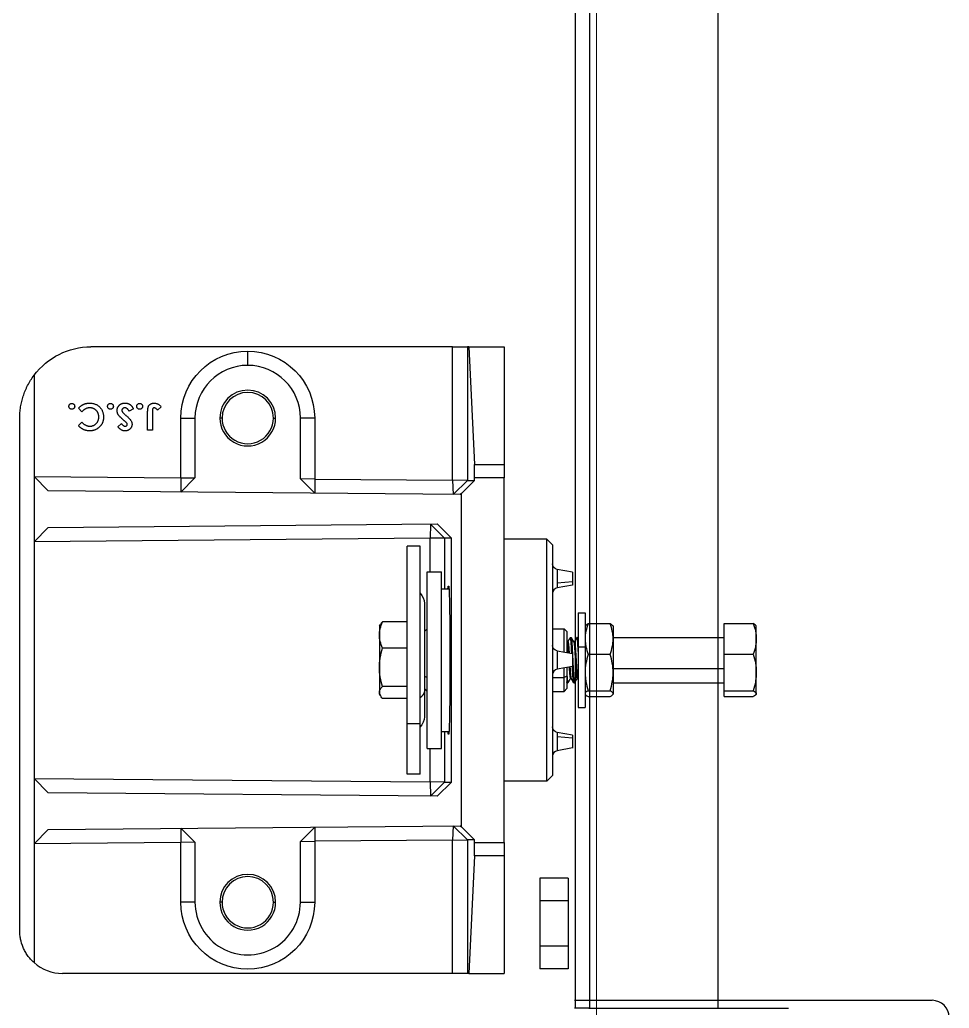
# Model space of a CAD drawing. Extents: x -32000 to 416743, y -254124 to 144214.
# Drawn here: x 255297.6 to 255623.8, y 84388 to 84735 of the extents above; entities that cross this region are included whole.
import ezdxf

# ---------------------------------------------------------------- set-up
doc = ezdxf.new("R2010")
doc.units = 0
doc.header["$LTSCALE"] = 10
for name, color, linetype in [('XFM1Q40$0$COL', 1, 'Continuous'), ('XFM1Q40$0$M-EQPM-MAU', 22, 'Continuous'), ('XFM7P40ICA$0$H12PL4$0$L40_19_MEJI', 252, 'Continuous')]:
    doc.layers.add(name, color=color, linetype=linetype)

# ---------------------------------------------------------------- blocks, each defined once
blk = doc.blocks.new('XFM1Q40$0$JCZ-500鑄')
for p, q in [((-17.81, 247.2, 97.01), (-17.81, 257.41, 97.01)), ((-16.91, 258.48, 92), (-17.05, 258.4, 92)), ((-7.06, 247.2, 105.6), (-7.06, 257.41, 105.6)), ((5.75, 247.2, 100.59), (5.75, 257.41, 100.59)), ((6.91, 258.48, 92), (7.05, 258.4, 92)), ((7.81, 247.2, 86.99), (7.81, 257.41, 86.99)), ((-7.06, 247.2, 105.6), (-17.81, 247.2, 97.01)), ((-12.94, 208.24, 92), (-12.94, 247.2, 92)), ((5.75, 247.2, 100.59), (-7.06, 247.2, 105.6)), ((-2.11, 208.24, 99.39), (-2.11, 247.2, 99.39)), ((2.94, 208.27, 92), (2.94, 247.2, 92)), ((7.81, 247.2, 86.99), (5.75, 247.2, 100.59)), ((-16.91, 208.24, 92), (-17.05, 208.16, 92)), ((-12.94, 208.23, 92), (-12.94, 208.23, 92)), ((6.91, 208.24, 92), (7.05, 208.16, 92)), ((-17.81, 199.48, 97.01), (-17.81, 207.18, 97.01)), ((-7.06, 199.48, 105.6), (-7.06, 207.18, 105.6)), ((5.75, 199.48, 100.59), (5.75, 207.18, 100.59)), ((7.81, 199.48, 86.99), (7.81, 207.18, 86.99)), ((-21.66, 196, 92), (-21.66, 198.41, 92)), ((-16.91, 198.41, 92), (-17.05, 198.49, 92)), ((-9.69, 196, 107.99), (-9.69, 198.41, 107.99)), ((6.91, 198.41, 92), (7.05, 198.49, 92)), ((11.66, 196, 92), (11.66, 198.41, 92)), ((-12.94, 195.57, 92), (-12.94, 195.8, 92)), ((-11.44, 194.4, 92), (-11.44, 194.67, 92)), ((-2.65, 195.1, 98), (-2.65, 195.39, 98)), ((1.44, 195.54, 92), (1.44, 195.81, 92)), ((2.94, 194.41, 92), (2.94, 194.65, 92)), ((-35.84, 194, 106.5), (-36.79, 188.65, 106.5)), ((-32.45, 194, 108.46), (-31.97, 188.65, 109.28)), ((-31.31, 194, 106.5), (-30.37, 188.65, 106.5)), ((-15, 192, 92), (-16, 191, 92)), ((-16, 187, 92), (-16, 191, 92)), ((-12.94, 193.26, 92), (-12.94, 193.49, 92)), ((-11.44, 192.09, 92), (-11.44, 192.36, 92)), ((-7.27, 194, 123), (-8.21, 188.65, 123)), ((-2.73, 194, 123), (-1.79, 188.65, 123)), ((-2.11, 193.97, 99.39), (-2.11, 194.21, 99.39)), ((0.58, 192, 100.3), (1.14, 191, 101.13)), ((1.14, 187, 101.13), (1.14, 191, 101.13)), ((1.44, 193.23, 92), (1.44, 193.5, 92)), ((2.94, 192.1, 92), (2.94, 192.34, 92)), ((5, 192, 92), (6, 191, 92)), ((6, 187, 92), (6, 191, 92)), ((21.31, 194, 106.5), (20.37, 188.65, 106.5)), ((22.45, 194, 108.46), (21.97, 188.65, 109.28)), ((25.84, 194, 106.5), (26.79, 188.65, 106.5)), ((-45.5, 187, 90), (-47.5, 185, 90)), ((-47.5, 185, 90), (-47.5, 170, 90)), ((35.5, 187, 90), (37.5, 185, 90)), ((37.5, 185, 90), (37.5, 170, 90)), ((-115, 157.61, 40), (-115, 170, 40)), ((-115, 170, 40), (-73.71, 170, 151.73)), ((-73.71, 159.56, 151.73), (-73.71, 170, 151.73)), ((59.02, 170, 155), (-69.02, 170, 155)), ((-69.02, 170, 155), (-69.02, 159.62, 155)), ((59.02, 159.62, 155), (59.02, 170, 155)), ((63.71, 170, 151.73), (105, 170, 40)), ((63.71, 170, 151.73), (63.71, 159.56, 151.73)), ((105, 157.61, 40), (105, 170, 40)), ((-115, 157.61, 40), (-73.71, 159.56, 151.73)), ((-115, 157.61, 40), (-115, 157.09, 10)), ((-115, 151.91, 5), (-115, 157.09, 10)), ((-115, 157.09, 10), (-68.07, 157.09, 10)), ((-68.05, 159.62, 155), (-69.02, 159.62, 155)), ((-68.07, 157.09, 10), (-68.16, 151.91, 5)), ((-68.07, 157.09, 10), (-68.05, 159.62, 155)), ((-68.07, 157.09, 10), (-63.16, 152.09, 10)), ((-68.05, 159.62, 155), (-63.51, 155, 155)), ((53.16, 152.09, 10), (58.07, 157.09, 10)), ((53.51, 155, 155), (58.05, 159.62, 155)), ((59.02, 159.62, 155), (58.05, 159.62, 155)), ((58.05, 159.62, 155), (58.07, 157.09, 10)), ((58.07, 157.09, 10), (105, 157.09, 10)), ((58.16, 151.91, 5), (58.07, 157.09, 10)), ((63.71, 159.56, 151.73), (105, 157.61, 40)), ((105, 157.61, 40), (105, 157.09, 10)), ((105, 157.09, 10), (105, 151.91, 5)), ((-63.13, 154.61, 154.61), (-64.4, 10, 10)), ((53.51, 155, 155), (-63.51, 155, 155)), ((-63.51, 155, 155), (-63.13, 154.61, 154.61)), ((53.13, 154.61, 154.61), (53.51, 155, 155)), ((54.4, 10, 10), (53.13, 154.61, 154.61)), ((-68.16, 151.91, 5), (-115, 151.91, 5)), ((-115, 151.91, 5), (-115, 25, 5)), ((-68.58, 103.5, 5), (-68.16, 151.91, 5)), ((-68.16, 151.91, 5), (-63.16, 152.09, 10)), ((-52.8, 146.51, 146.51), (-47.84, 151.56, 151.56)), ((37.84, 151.56, 151.56), (-47.84, 151.56, 151.56)), ((-47.84, 151.56, 151.56), (-47.82, 149.09, 10.09)), ((-31.03, 150.4, 85), (-31.02, 150.52, 92)), ((-30, 148, 92), (-30, 150.64, 92)), ((20, 148, 92), (20, 150.64, 92)), ((21.02, 150.52, 92), (21.03, 150.4, 85)), ((37.82, 149.09, 10.09), (37.84, 151.56, 151.56)), ((37.84, 151.56, 151.56), (42.8, 146.51, 146.51)), ((53.16, 152.09, 10), (58.16, 151.91, 5)), ((105, 151.91, 5), (58.16, 151.91, 5)), ((58.16, 151.91, 5), (58.58, 103.5, 5)), ((105, 151.91, 5), (105, 15, 5)), ((-51.6, 10, 10), (-52.8, 146.51, 146.51)), ((-47.82, 149.09, 10.09), (-52.77, 144.13, 10)), ((-47.82, 149.09, 10.09), (-47.77, 144, 5)), ((-47.82, 149.09, 10.09), (-30, 149.09, 10.09)), ((-36, 143, 92), (-36, 148, 92)), ((20, 149.09, 10.09), (37.82, 149.09, 10.09)), ((26, 143, 92), (26, 148, 92)), ((37.82, 149.09, 10.09), (37.77, 144, 5)), ((37.82, 149.09, 10.09), (42.77, 144.13, 10)), ((42.8, 146.51, 146.51), (41.6, 10, 10)), ((-52.77, 144.13, 10), (-47.77, 144, 5)), ((-47.77, 144, 5), (-46.56, 5, 5)), ((-36, 144, 5), (-47.77, 144, 5)), ((-15, 142, 92), (-16, 143, 92)), ((0.58, 142, 100.3), (1.14, 143, 101.13)), ((5, 142, 92), (6, 143, 92)), ((37.77, 144, 5), (26, 144, 5)), ((36.56, 5, 5), (37.77, 144, 5)), ((37.77, 144, 5), (42.77, 144.13, 10)), ((-45, 140.5, 92), (-45, 136, 92)), ((17.38, 140.5, 125.15), (17.38, 136, 125.15)), ((35, 140.5, 92), (35, 136, 92)), ((-18.45, 136, 94.89), (-18.45, 127.29, 94.89)), ((-9.22, 136, 105.09), (-9.22, 127.29, 105.09)), ((4.23, 136, 102.2), (4.23, 127.29, 102.2)), ((8.45, 136, 89.11), (8.45, 127.29, 89.11)), ((-16.91, 126.22, 92), (-17.52, 126.57, 92)), ((6.91, 126.22, 92), (7.52, 126.57, 92)), ((-90, 103.5, 5), (-68.58, 103.5, 5)), ((-90, 103.5, 5), (-90, 98.5, 10)), ((-63.58, 103.54, 10), (-68.62, 98.5, 10)), ((-68.58, 103.5, 5), (-68.62, 98.5, 10)), ((-68.58, 103.5, 5), (-63.58, 103.54, 10)), ((53.58, 103.54, 10), (58.58, 103.5, 5)), ((58.62, 98.5, 10), (53.58, 103.54, 10)), ((58.58, 103.5, 5), (80, 103.5, 5)), ((58.62, 98.5, 10), (58.58, 103.5, 5)), ((80, 98.5, 10), (80, 103.5, 5)), ((-68.62, 98.5, 10), (-90, 98.5, 10)), ((80, 98.5, 10), (58.62, 98.5, 10)), ((-90, 89.01, -5), (-90, 89.8, 10)), ((80, 89.01, -5), (80, 89.8, 10)), ((-108.5, 80, 10), (-113.5, 80, 5)), ((-90, 70.99, -5), (-90, 70.2, 10)), ((80, 70.99, -5), (80, 70.2, 10)), ((-90, 56.5, 5), (-90, 61.5, 10)), ((-90, 61.5, 10), (-68.95, 61.5, 10)), ((-68.99, 56.5, 5), (-68.95, 61.5, 10)), ((-68.95, 61.5, 10), (-63.99, 56.54, 10)), ((53.99, 56.54, 10), (58.95, 61.5, 10)), ((58.95, 61.5, 10), (58.99, 56.5, 5)), ((58.95, 61.5, 10), (80, 61.5, 10)), ((80, 61.5, 10), (80, 56.5, 5)), ((-68.99, 56.5, 5), (-90, 56.5, 5)), ((-69.44, 5, 5), (-68.99, 56.5, 5)), ((-68.99, 56.5, 5), (-63.99, 56.54, 10)), ((53.99, 56.54, 10), (58.99, 56.5, 5)), ((58.99, 56.5, 5), (59.44, 5, 5)), ((80, 56.5, 5), (58.99, 56.5, 5)), ((-93.92, 49.64, 6), (-92.76, 48.38, 6)), ((-92.27, 46.55, 6), (-85.71, 46.55, 6)), ((-85.71, 46.55, 6), (-85.71, 44.88, 6)), ((-85.71, 44.88, 6), (-91.88, 44.88, 6)), ((-93.26, 39.88, 6), (-92.38, 38.41, 6)), ((-86.95, 34.4, 6), (-88.09, 35.65, 6)), ((-92.22, 21.81, 6), (-93.47, 20.63, 6)), ((-87.32, 20.59, 6), (-88.49, 21.81, 6)), ((-64.4, 10, 10), (-69.44, 5, 5)), ((-46.56, 5, 5), (-51.6, 10, 10)), ((41.6, 10, 10), (36.56, 5, 5)), ((59.44, 5, 5), (54.4, 10, 10)), ((-105, 5, 5), (-69.44, 5, 5)), ((-69.44, 5, 5), (-46.56, 5, 5)), ((-46.56, 5, 5), (36.56, 5, 5)), ((36.56, 5, 5), (59.44, 5, 5)), ((59.44, 5, 5), (101.18, 5, 5)), ((90, 0), (-90, 0))]:
    blk.add_line(p, q)
at = {"extrusion": (9.92752e-17, -1, -9.95038e-17)}
for start, end in [(128.6329, 180), (68.6329, 128.6329), (8.6329, 68.6329), (0, 8.6329)]:
    blk.add_arc((-5, 92, -258.48), 11.91, start, end, dxfattribs=at)
at = {"extrusion": (-9.92752e-17, 1, 9.95038e-17)}
for centre, radius, start, end in [((5, 92, 208.24), 11.91, 0, 51.3671), ((5, 92, 208.24), 11.91, 51.3671, 111.3671), ((5, 92, 208.24), 11.91, 111.3671, 171.3671), ((5, 92, 208.24), 11.91, 171.3671, 180), ((5, 92, 198.41), 16.66, 0, 73.6602), ((5, 92, 198.41), 16.66, 73.6602, 180), ((5, 92, 196), 16.66, 0, 73.6602), ((5, 92, 196), 16.66, 73.6602, 180)]:
    blk.add_arc(centre, radius, start, end, dxfattribs=at)
at = {"extrusion": (-1.4638e-32, 1, 6.59239e-17)}
for centre, radius, start, end in [((33.58, 106.5, 194), 2.27, 0, 120), ((33.58, 106.5, 194), 2.27, 120, 180), ((5, 123, 194), 2.27, 0, 180), ((-23.58, 106.5, 194), 2.27, 0, 60), ((-23.58, 106.5, 194), 2.27, 60, 180), ((33.58, 106.5, 188.65), 3.21, 0, 120), ((33.58, 106.5, 188.65), 3.21, 120, 180), ((5, 123, 188.65), 3.21, 0, 180), ((-23.58, 106.5, 188.65), 3.21, 0, 60), ((-23.58, 106.5, 188.65), 3.21, 60, 180), ((5, 90, 187), 40.5, 0, 180)]:
    blk.add_arc(centre, radius, start, end, dxfattribs=at)
at = {"extrusion": (2.03797e-16, -1, -1.14927e-16)}
for start, end in [(104.7181, 180), (56.0949, 75.2819), (0, 56.0949)]:
    blk.add_arc((-5, 92, -191), 11, start, end, dxfattribs=at)
at = {"extrusion": (-2.03797e-16, 1, 1.14927e-16)}
for start, end in [(0, 74.8209), (105.1791, 123.9051), (123.9051, 180)]:
    blk.add_arc((5, 92, 192), 10, start, end, dxfattribs=at)
at = {"extrusion": (2.22045e-16, 6.59239e-17, -1)}
for centre in [(38.76, 189, -106.5), (10.18, 189, -123), (-18.4, 189, -106.5)]:
    blk.add_arc(centre, 2, 190, 270, dxfattribs=at)
for centre, radius, start, end in [((-28.4, 189, 106.5), 2, 190, 270), ((0.18, 189, 123), 2, 190, 270), ((28.76, 189, 106.5), 2, 190, 270), ((-90, 80, 10), 18.5, 90, 180), ((80, 80, 10), 18.5, 270, 90), ((-90, 80, 10), 9.8, 90, 270), ((-90, 80, -5), 9.01, 90, 270), ((-90, 80, 10), 9.8, 270, 90), ((-90, 80, -5), 9.01, 270, 90), ((80, 80, 10), 9.8, 90, 270), ((80, 80, -5), 9.01, 90, 270), ((80, 80, 10), 9.8, 270, 90), ((80, 80, -5), 9.01, 270, 90), ((-90, 80, 10), 18.5, 180, 270), ((90, 15, 5), 15, 318.1897, 0)]:
    blk.add_arc(centre, radius, start, end)
at = {"extrusion": (1.4638e-32, -1, -6.59239e-17)}
for centre, radius in [((-5, 90, -185), 42.5), ((-5, 92, -148), 31), ((-5, 92, -143), 31)]:
    blk.add_arc(centre, radius, 0, 180, dxfattribs=at)
at = {"extrusion": (2.40741e-33, 1, -1.0842e-17)}
for centre, start, end in [((69.02, 150, 170), 20.2826, 90), ((-59.02, 150, 170), 90, 159.7174)]:
    blk.add_arc(centre, 5, start, end, dxfattribs=at)
at = {"extrusion": (2.01461e-16, -1, -2.8502e-16)}
for centre, start, end in [((-5, 92, -140.5), 55.9777, 180), ((-5, 92, -140.5), 0, 55.9777), ((-5, 92, -136), 55.9777, 180), ((-5, 92, -136), 0, 55.9777)]:
    blk.add_arc(centre, 40, start, end, dxfattribs=at)
at = {"extrusion": (0, 0, -1)}
for centre, start, end in [((24.89, 137, -92), 44.427, 90), ((-14.89, 137, -92), 90, 135.573)]:
    blk.add_arc(centre, 5, start, end, dxfattribs=at)
at = {"extrusion": (-2.01461e-16, 1, 2.8502e-16)}
for start, end in [(0, 124.0223), (124.0223, 180)]:
    blk.add_arc((5, 92, 142), 19.89, start, end, dxfattribs=at)
at = {"extrusion": (-0.82882, -4.05906e-16, 0.559516)}
blk.add_arc((-137, 93.35, 55.62), 5, 134.427, 180, dxfattribs=at)
at = {"extrusion": (-1.29174e-16, 1, 3.13183e-16)}
for start, end in [(0, 42.1457), (42.1457, 102.1457), (102.1457, 162.1457), (162.1457, 180)]:
    blk.add_arc((5, 92, 126.22), 11.91, start, end, dxfattribs=at)
at = {"extrusion": (2.22045e-16, 1.76787e-16, -1)}
for centre, radius, start, end in [((90, 80, -5), 23.5, 0, 90), ((-80, 80, -5), 23.5, 90, 270), ((90, 80, -5), 23.5, 270, 0), ((90, 25, -5), 25, 306.8699, 0)]:
    blk.add_arc(centre, radius, start, end, dxfattribs=at)
for points, knots in [([(-17.81, 257.41, 97.01), (-16.93, 257.74, 97.71), (-16.05, 258.01, 98.42), (-14.26, 258.38, 99.85), (-13.35, 258.48, 100.57), (-12.44, 258.48, 101.31)], [0.000000238, 0.000000238, 0.000000238, 0.000000238, 0.003479813, 0.003479813, 0.006959387, 0.006959387, 0.006959387, 0.006959387]), ([(-17.05, 258.4, 92), (-17.13, 258.35, 92.55), (-17.22, 258.28, 93.1), (-17.47, 258.01, 94.78), (-17.64, 257.74, 95.9), (-17.81, 257.41, 97.01)], [0.008751144, 0.008751144, 0.008751144, 0.008751144, 0.010425951, 0.010425951, 0.013892515, 0.013892515, 0.013892515, 0.013892515]), ([(-12.44, 258.48, 101.31), (-11.98, 258.48, 101.67), (-11.52, 258.45, 102.04), (-10.62, 258.36, 102.76), (-10.17, 258.28, 103.12), (-8.83, 258.01, 104.19), (-7.94, 257.74, 104.9), (-7.06, 257.41, 105.6)], [0.006959387, 0.006959387, 0.006959387, 0.006959387, 0.008692669, 0.008692669, 0.010425951, 0.010425951, 0.013892515, 0.013892515, 0.013892515, 0.013892515]), ([(-7.06, 257.41, 105.6), (-6.02, 257.74, 105.19), (-4.96, 258.01, 104.77), (-2.82, 258.38, 103.94), (-1.74, 258.48, 103.52), (-0.66, 258.48, 103.09)], [0.012270797, 0.012270797, 0.012270797, 0.012270797, 0.015749711, 0.015749711, 0.019228625, 0.019228625, 0.019228625, 0.019228625]), ([(-0.66, 258.48, 103.09), (-0.12, 258.48, 102.88), (0.42, 258.45, 102.67), (1.51, 258.35, 102.24), (2.06, 258.28, 102.03), (3.66, 258, 101.4), (4.71, 257.73, 100.99), (5.75, 257.41, 100.59)], [0.019228625, 0.019228625, 0.019228625, 0.019228625, 0.020969115, 0.020969115, 0.022709605, 0.022709605, 0.026190586, 0.026190586, 0.026190586, 0.026190586]), ([(5.75, 257.41, 100.59), (5.91, 257.74, 99.48), (6.08, 258.01, 98.36), (6.43, 258.38, 96.09), (6.6, 258.48, 94.95), (6.78, 258.48, 93.79)], [0.000000238, 0.000000238, 0.000000238, 0.000000238, 0.003479813, 0.003479813, 0.006959387, 0.006959387, 0.006959387, 0.006959387]), ([(6.78, 258.48, 93.79), (6.87, 258.48, 93.21), (6.95, 258.45, 92.63), (7.13, 258.36, 91.48), (7.21, 258.28, 90.92), (7.47, 258.01, 89.22), (7.64, 257.74, 88.1), (7.81, 257.41, 86.99)], [0.006959387, 0.006959387, 0.006959387, 0.006959387, 0.008692669, 0.008692669, 0.010425951, 0.010425951, 0.013892515, 0.013892515, 0.013892515, 0.013892515]), ([(-12.44, 208.24, 101.31), (-12.89, 208.24, 100.94), (-13.35, 208.22, 100.58), (-14.26, 208.12, 99.85), (-14.71, 208.05, 99.49), (-16.05, 207.77, 98.42), (-16.93, 207.5, 97.71), (-17.81, 207.18, 97.01)], [0.006959387, 0.006959387, 0.006959387, 0.006959387, 0.008692669, 0.008692669, 0.010425951, 0.010425951, 0.013892515, 0.013892515, 0.013892515, 0.013892515]), ([(-7.06, 207.18, 105.6), (-7.94, 207.5, 104.9), (-8.83, 207.77, 104.19), (-10.62, 208.14, 102.76), (-11.52, 208.24, 102.04), (-12.44, 208.24, 101.31)], [0.000000238, 0.000000238, 0.000000238, 0.000000238, 0.003479813, 0.003479813, 0.006959387, 0.006959387, 0.006959387, 0.006959387]), ([(-0.66, 208.24, 103.09), (-1.74, 208.24, 103.52), (-2.82, 208.14, 103.94), (-4.96, 207.77, 104.77), (-6.02, 207.5, 105.19), (-7.06, 207.18, 105.6)], [0.011985728, 0.011985728, 0.011985728, 0.011985728, 0.015455748, 0.015455748, 0.018925767, 0.018925767, 0.018925767, 0.018925767]), ([(5.75, 207.18, 100.59), (4.71, 207.5, 100.99), (3.66, 207.77, 101.4), (2.06, 208.05, 102.03), (1.51, 208.12, 102.24), (0.42, 208.22, 102.67), (-0.12, 208.24, 102.88), (-0.66, 208.24, 103.09)], [0.005041565, 0.005041565, 0.005041565, 0.005041565, 0.008513646, 0.008513646, 0.010249687, 0.010249687, 0.011985728, 0.011985728, 0.011985728, 0.011985728]), ([(6.78, 208.24, 93.79), (6.69, 208.24, 94.37), (6.6, 208.22, 94.94), (6.43, 208.12, 96.09), (6.34, 208.05, 96.66), (6.08, 207.77, 98.36), (5.91, 207.5, 99.48), (5.75, 207.18, 100.59)], [0.006959387, 0.006959387, 0.006959387, 0.006959387, 0.008692669, 0.008692669, 0.010425951, 0.010425951, 0.013892515, 0.013892515, 0.013892515, 0.013892515]), ([(7.81, 207.18, 86.99), (7.64, 207.5, 88.1), (7.47, 207.77, 89.22), (7.13, 208.14, 91.49), (6.95, 208.24, 92.63), (6.78, 208.24, 93.79)], [0.000000238, 0.000000238, 0.000000238, 0.000000238, 0.003479813, 0.003479813, 0.006959387, 0.006959387, 0.006959387, 0.006959387]), ([(-17.81, 207.18, 97.01), (-17.64, 207.5, 95.9), (-17.47, 207.77, 94.78), (-17.22, 208.05, 93.1), (-17.13, 208.12, 92.55), (-17.05, 208.16, 92)], [0.000000238, 0.000000238, 0.000000238, 0.000000238, 0.003479813, 0.003479813, 0.005157916, 0.005157916, 0.005157916, 0.005157916]), ([(-17.81, 199.48, 97.01), (-16.93, 199.15, 97.71), (-16.05, 198.88, 98.42), (-14.26, 198.51, 99.85), (-13.35, 198.41, 100.57), (-12.44, 198.41, 101.31)], [0.000000238, 0.000000238, 0.000000238, 0.000000238, 0.003479813, 0.003479813, 0.006959387, 0.006959387, 0.006959387, 0.006959387]), ([(-17.05, 198.49, 92), (-17.13, 198.54, 92.55), (-17.22, 198.61, 93.1), (-17.47, 198.89, 94.78), (-17.64, 199.15, 95.9), (-17.81, 199.48, 97.01)], [0.008751144, 0.008751144, 0.008751144, 0.008751144, 0.010425951, 0.010425951, 0.013892515, 0.013892515, 0.013892515, 0.013892515]), ([(-12.44, 198.41, 101.31), (-11.98, 198.41, 101.67), (-11.52, 198.44, 102.04), (-10.62, 198.54, 102.76), (-10.17, 198.61, 103.12), (-8.83, 198.89, 104.19), (-7.94, 199.15, 104.9), (-7.06, 199.48, 105.6)], [0.006959387, 0.006959387, 0.006959387, 0.006959387, 0.008692669, 0.008692669, 0.010425951, 0.010425951, 0.013892515, 0.013892515, 0.013892515, 0.013892515]), ([(-7.06, 199.48, 105.6), (-6.02, 199.15, 105.19), (-4.96, 198.88, 104.77), (-2.82, 198.51, 103.94), (-1.74, 198.41, 103.52), (-0.66, 198.41, 103.09)], [0.012270797, 0.012270797, 0.012270797, 0.012270797, 0.015749711, 0.015749711, 0.019228625, 0.019228625, 0.019228625, 0.019228625]), ([(-0.66, 198.41, 103.09), (-0.12, 198.41, 102.88), (0.42, 198.44, 102.67), (1.51, 198.54, 102.24), (2.06, 198.61, 102.03), (3.66, 198.89, 101.4), (4.71, 199.16, 100.99), (5.75, 199.48, 100.59)], [0.019228625, 0.019228625, 0.019228625, 0.019228625, 0.020969115, 0.020969115, 0.022709605, 0.022709605, 0.026190586, 0.026190586, 0.026190586, 0.026190586]), ([(5.75, 199.48, 100.59), (5.91, 199.15, 99.48), (6.08, 198.88, 98.36), (6.43, 198.51, 96.09), (6.6, 198.41, 94.95), (6.78, 198.41, 93.79)], [0.000000238, 0.000000238, 0.000000238, 0.000000238, 0.003479813, 0.003479813, 0.006959387, 0.006959387, 0.006959387, 0.006959387]), ([(6.78, 198.41, 93.79), (6.87, 198.41, 93.21), (6.95, 198.44, 92.63), (7.13, 198.54, 91.48), (7.21, 198.61, 90.92), (7.47, 198.89, 89.22), (7.64, 199.15, 88.1), (7.81, 199.48, 86.99)], [0.006959387, 0.006959387, 0.006959387, 0.006959387, 0.008692669, 0.008692669, 0.010425951, 0.010425951, 0.013892515, 0.013892515, 0.013892515, 0.013892515]), ([(-13.83, 126.22, 99.99), (-14.22, 126.22, 99.56), (-14.62, 126.25, 99.13), (-15.4, 126.34, 98.27), (-15.78, 126.42, 97.84), (-16.94, 126.69, 96.57), (-17.69, 126.96, 95.73), (-18.45, 127.29, 94.89)], [0.006959387, 0.006959387, 0.006959387, 0.006959387, 0.008692669, 0.008692669, 0.010425951, 0.010425951, 0.013892515, 0.013892515, 0.013892515, 0.013892515]), ([(-9.22, 127.29, 105.09), (-9.97, 126.96, 104.26), (-10.73, 126.69, 103.42), (-12.27, 126.32, 101.72), (-13.05, 126.22, 100.86), (-13.83, 126.22, 99.99)], [0.000000238, 0.000000238, 0.000000238, 0.000000238, 0.003479813, 0.003479813, 0.006959387, 0.006959387, 0.006959387, 0.006959387]), ([(-2.49, 126.22, 103.65), (-3.06, 126.22, 103.77), (-3.63, 126.25, 103.89), (-4.78, 126.35, 104.14), (-5.34, 126.42, 104.26), (-7.03, 126.7, 104.62), (-8.13, 126.97, 104.86), (-9.22, 127.29, 105.09)], [0.019228625, 0.019228625, 0.019228625, 0.019228625, 0.020969115, 0.020969115, 0.022709605, 0.022709605, 0.026190586, 0.026190586, 0.026190586, 0.026190586]), ([(4.23, 127.29, 102.2), (3.14, 126.96, 102.43), (2.02, 126.69, 102.68), (-0.23, 126.32, 103.16), (-1.36, 126.22, 103.4), (-2.49, 126.22, 103.65)], [0.012270797, 0.012270797, 0.012270797, 0.012270797, 0.015749711, 0.015749711, 0.019228625, 0.019228625, 0.019228625, 0.019228625]), ([(6.34, 126.22, 95.65), (6.16, 126.22, 96.21), (5.98, 126.25, 96.77), (5.62, 126.34, 97.87), (5.45, 126.42, 98.42), (4.92, 126.69, 100.05), (4.57, 126.96, 101.13), (4.23, 127.29, 102.2)], [0.006959387, 0.006959387, 0.006959387, 0.006959387, 0.008692669, 0.008692669, 0.010425951, 0.010425951, 0.013892515, 0.013892515, 0.013892515, 0.013892515]), ([(8.45, 127.29, 89.11), (8.1, 126.96, 90.18), (7.76, 126.69, 91.26), (7.05, 126.32, 93.44), (6.7, 126.22, 94.54), (6.34, 126.22, 95.65)], [0.000000238, 0.000000238, 0.000000238, 0.000000238, 0.003479813, 0.003479813, 0.006959387, 0.006959387, 0.006959387, 0.006959387]), ([(-95.24, 47.11, 6), (-95.23, 47.23, 6), (-95.23, 47.47, 6), (-95.16, 47.82, 6), (-95.06, 48.16, 6), (-94.91, 48.49, 6), (-94.73, 48.8, 6), (-94.5, 49.1, 6), (-94.23, 49.39, 6), (-94.03, 49.56, 6), (-93.92, 49.64, 6)], [0, 0, 0, 0, 0.123869, 0.244318, 0.36308, 0.483363, 0.604704, 0.731021, 0.862039, 1, 1, 1, 1]), ([(-91.88, 44.88, 6), (-92, 44.88, 6), (-92.22, 44.88, 6), (-92.55, 44.89, 6), (-92.85, 44.91, 6), (-93.12, 44.94, 6), (-93.37, 44.97, 6), (-93.58, 45.01, 6), (-93.77, 45.05, 6), (-93.99, 45.12, 6), (-94.23, 45.23, 6), (-94.48, 45.4, 6), (-94.7, 45.61, 6), (-94.9, 45.85, 6), (-95.05, 46.13, 6), (-95.16, 46.43, 6), (-95.23, 46.76, 6), (-95.23, 46.99, 6), (-95.24, 47.11, 6)], [0, 0, 0, 0, 0.0764104, 0.1472277, 0.212073, 0.2710544, 0.3241761, 0.3719781, 0.4141163, 0.4509948, 0.5180951, 0.5835658, 0.6487332, 0.7154311, 0.7831206, 0.8520752, 0.9238429, 1, 1, 1, 1]), ([(-92.76, 48.38, 6), (-92.83, 48.32, 6), (-92.97, 48.19, 6), (-93.15, 48.01, 6), (-93.3, 47.84, 6), (-93.41, 47.68, 6), (-93.48, 47.53, 6), (-93.53, 47.39, 6), (-93.56, 47.24, 6), (-93.57, 47.15, 6), (-93.57, 47.1, 6)], [0, 0, 0, 0, 0.191177, 0.356896, 0.499617, 0.618069, 0.721813, 0.819283, 0.911678, 1, 1, 1, 1]), ([(-93.57, 47.1, 6), (-93.57, 47.06, 6), (-93.56, 46.97, 6), (-93.51, 46.86, 6), (-93.44, 46.76, 6), (-93.35, 46.69, 6), (-93.26, 46.65, 6), (-93.17, 46.62, 6), (-93.06, 46.6, 6), (-92.94, 46.58, 6), (-92.79, 46.56, 6), (-92.63, 46.56, 6), (-92.46, 46.55, 6), (-92.33, 46.55, 6), (-92.27, 46.55, 6)], [0, 0, 0, 0, 0.0836649, 0.1608601, 0.2367566, 0.3196641, 0.3673443, 0.4262313, 0.4935493, 0.5728733, 0.6624888, 0.7645312, 0.8758718, 1, 1, 1, 1]), ([(-95.12, 42.08, 6), (-95.12, 42.15, 6), (-95.11, 42.28, 6), (-95.05, 42.47, 6), (-94.95, 42.65, 6), (-94.83, 42.8, 6), (-94.67, 42.93, 6), (-94.5, 43.03, 6), (-94.3, 43.08, 6), (-94.17, 43.09, 6), (-94.1, 43.09, 6)], [0, 0, 0, 0, 0.126739, 0.249854, 0.371183, 0.498951, 0.62672, 0.750102, 0.872098, 1, 1, 1, 1]), ([(-94.1, 41.07, 6), (-94.17, 41.07, 6), (-94.3, 41.08, 6), (-94.49, 41.14, 6), (-94.67, 41.23, 6), (-94.83, 41.36, 6), (-94.96, 41.52, 6), (-95.05, 41.69, 6), (-95.11, 41.88, 6), (-95.12, 42.02, 6), (-95.12, 42.08, 6)], [0, 0, 0, 0, 0.127841, 0.249779, 0.372553, 0.500261, 0.627969, 0.750265, 0.873322, 1, 1, 1, 1]), ([(-94.1, 43.09, 6), (-94.04, 43.09, 6), (-93.9, 43.08, 6), (-93.71, 43.03, 6), (-93.54, 42.93, 6), (-93.38, 42.8, 6), (-93.26, 42.65, 6), (-93.16, 42.47, 6), (-93.11, 42.28, 6), (-93.1, 42.15, 6), (-93.1, 42.08, 6)], [0, 0, 0, 0, 0.128287, 0.250649, 0.37337, 0.500625, 0.628031, 0.749723, 0.87288, 1, 1, 1, 1]), ([(-93.1, 42.08, 6), (-93.1, 42.02, 6), (-93.11, 41.88, 6), (-93.16, 41.69, 6), (-93.26, 41.52, 6), (-93.38, 41.36, 6), (-93.54, 41.23, 6), (-93.71, 41.14, 6), (-93.9, 41.08, 6), (-94.04, 41.07, 6), (-94.1, 41.07, 6)], [0, 0, 0, 0, 0.1270595, 0.2501582, 0.3728214, 0.5001668, 0.6273612, 0.7494693, 0.871774, 1, 1, 1, 1]), ([(-95.24, 36.95, 6), (-95.24, 37.03, 6), (-95.23, 37.19, 6), (-95.21, 37.42, 6), (-95.17, 37.65, 6), (-95.12, 37.86, 6), (-95.06, 38.07, 6), (-94.97, 38.27, 6), (-94.88, 38.46, 6), (-94.76, 38.65, 6), (-94.63, 38.82, 6), (-94.49, 39, 6), (-94.33, 39.16, 6), (-94.15, 39.32, 6), (-93.95, 39.47, 6), (-93.74, 39.61, 6), (-93.51, 39.75, 6), (-93.34, 39.84, 6), (-93.26, 39.88, 6)], [0, 0, 0, 0, 0.0635598, 0.1258849, 0.1862647, 0.2450088, 0.3033976, 0.3608185, 0.4180847, 0.4755399, 0.5338146, 0.5936782, 0.6550955, 0.7187347, 0.7849464, 0.8535031, 0.9251726, 1, 1, 1, 1]), ([(-92.38, 38.41, 6), (-92.47, 38.36, 6), (-92.66, 38.26, 6), (-92.9, 38.08, 6), (-93.11, 37.9, 6), (-93.27, 37.71, 6), (-93.41, 37.52, 6), (-93.5, 37.31, 6), (-93.56, 37.11, 6), (-93.57, 36.96, 6), (-93.57, 36.89, 6)], [0, 0, 0, 0, 0.160458, 0.307612, 0.442139, 0.566229, 0.681222, 0.789558, 0.895029, 1, 1, 1, 1]), ([(-91.09, 37.06, 6), (-90.99, 37.18, 6), (-90.8, 37.41, 6), (-90.51, 37.73, 6), (-90.25, 38.02, 6), (-90, 38.27, 6), (-89.77, 38.49, 6), (-89.56, 38.69, 6), (-89.36, 38.84, 6), (-89.13, 39.01, 6), (-88.85, 39.17, 6), (-88.51, 39.3, 6), (-88.17, 39.39, 6), (-87.94, 39.4, 6), (-87.83, 39.4, 6)], [0, 0, 0, 0, 0.112135, 0.215221, 0.309931, 0.395996, 0.473179, 0.541879, 0.602267, 0.654475, 0.747781, 0.835263, 0.918918, 1, 1, 1, 1]), ([(-87.83, 39.4, 6), (-87.75, 39.4, 6), (-87.59, 39.4, 6), (-87.36, 39.36, 6), (-87.14, 39.31, 6), (-86.93, 39.23, 6), (-86.72, 39.13, 6), (-86.53, 39.01, 6), (-86.34, 38.87, 6), (-86.17, 38.7, 6), (-86.01, 38.52, 6), (-85.86, 38.33, 6), (-85.74, 38.13, 6), (-85.64, 37.92, 6), (-85.57, 37.69, 6), (-85.51, 37.46, 6), (-85.48, 37.22, 6), (-85.48, 37.05, 6), (-85.48, 36.97, 6)], [0, 0, 0, 0, 0.063185, 0.124481, 0.184877, 0.244614, 0.304595, 0.365488, 0.427421, 0.49161, 0.55586, 0.618978, 0.68088, 0.742424, 0.804953, 0.868227, 0.932874, 1, 1, 1, 1]), ([(-92.59, 34.17, 6), (-92.69, 34.17, 6), (-92.87, 34.17, 6), (-93.14, 34.21, 6), (-93.4, 34.27, 6), (-93.64, 34.35, 6), (-93.88, 34.46, 6), (-94.1, 34.59, 6), (-94.3, 34.76, 6), (-94.49, 34.93, 6), (-94.67, 35.13, 6), (-94.82, 35.35, 6), (-94.95, 35.58, 6), (-95.05, 35.83, 6), (-95.14, 36.09, 6), (-95.2, 36.36, 6), (-95.23, 36.65, 6), (-95.24, 36.85, 6), (-95.24, 36.95, 6)], [0, 0, 0, 0, 0.065193, 0.12791, 0.189023, 0.248512, 0.307568, 0.366978, 0.426948, 0.4883, 0.550066, 0.611349, 0.67219, 0.734048, 0.796945, 0.862267, 0.929634, 1, 1, 1, 1]), ([(-93.57, 36.89, 6), (-93.57, 36.82, 6), (-93.56, 36.68, 6), (-93.51, 36.48, 6), (-93.43, 36.29, 6), (-93.31, 36.14, 6), (-93.18, 36, 6), (-93.02, 35.9, 6), (-92.86, 35.84, 6), (-92.75, 35.84, 6), (-92.69, 35.83, 6)], [0, 0, 0, 0, 0.1419221, 0.2753495, 0.4052739, 0.5362988, 0.6622399, 0.7779667, 0.88833, 1, 1, 1, 1]), ([(-92.69, 35.83, 6), (-92.64, 35.84, 6), (-92.53, 35.84, 6), (-92.37, 35.89, 6), (-92.21, 35.96, 6), (-92.08, 36.04, 6), (-91.97, 36.13, 6), (-91.88, 36.21, 6), (-91.77, 36.31, 6), (-91.65, 36.43, 6), (-91.53, 36.56, 6), (-91.39, 36.71, 6), (-91.24, 36.88, 6), (-91.14, 37, 6), (-91.09, 37.06, 6)], [0, 0, 0, 0, 0.076338, 0.155074, 0.238325, 0.327891, 0.378865, 0.43968, 0.509886, 0.588921, 0.677472, 0.775572, 0.882649, 1, 1, 1, 1]), ([(-90.46, 35.13, 6), (-90.55, 35.04, 6), (-90.72, 34.89, 6), (-90.99, 34.68, 6), (-91.25, 34.51, 6), (-91.5, 34.38, 6), (-91.76, 34.28, 6), (-92.03, 34.21, 6), (-92.31, 34.17, 6), (-92.5, 34.17, 6), (-92.59, 34.17, 6)], [0, 0, 0, 0, 0.150811, 0.289911, 0.417498, 0.535597, 0.648803, 0.762441, 0.879845, 1, 1, 1, 1]), ([(-89.39, 36.32, 6), (-89.46, 36.24, 6), (-89.59, 36.09, 6), (-89.77, 35.88, 6), (-89.93, 35.7, 6), (-90.08, 35.54, 6), (-90.2, 35.4, 6), (-90.31, 35.29, 6), (-90.39, 35.2, 6), (-90.44, 35.15, 6), (-90.46, 35.13, 6)], [0, 0, 0, 0, 0.192953, 0.366184, 0.520457, 0.655012, 0.770624, 0.865677, 0.942675, 1, 1, 1, 1]), ([(-88.2, 37.58, 6), (-88.22, 37.56, 6), (-88.28, 37.51, 6), (-88.38, 37.42, 6), (-88.5, 37.3, 6), (-88.64, 37.16, 6), (-88.8, 36.99, 6), (-88.98, 36.79, 6), (-89.18, 36.56, 6), (-89.32, 36.4, 6), (-89.39, 36.32, 6)], [0, 0, 0, 0, 0.0592336, 0.1363478, 0.2338027, 0.3486397, 0.4831847, 0.6359708, 0.8092454, 1, 1, 1, 1]), ([(-87.75, 37.74, 6), (-87.79, 37.74, 6), (-87.87, 37.73, 6), (-87.98, 37.7, 6), (-88.09, 37.65, 6), (-88.16, 37.61, 6), (-88.2, 37.58, 6)], [0, 0, 0, 0, 0.241881, 0.487115, 0.737838, 1, 1, 1, 1]), ([(-88.09, 35.65, 6), (-88.02, 35.7, 6), (-87.87, 35.81, 6), (-87.68, 35.97, 6), (-87.52, 36.14, 6), (-87.38, 36.3, 6), (-87.27, 36.47, 6), (-87.2, 36.64, 6), (-87.15, 36.81, 6), (-87.15, 36.93, 6), (-87.14, 36.99, 6)], [0, 0, 0, 0, 0.162432, 0.311848, 0.448466, 0.574275, 0.689054, 0.797558, 0.900286, 1, 1, 1, 1]), ([(-87.14, 36.99, 6), (-87.14, 37.04, 6), (-87.15, 37.14, 6), (-87.18, 37.29, 6), (-87.24, 37.42, 6), (-87.32, 37.53, 6), (-87.42, 37.62, 6), (-87.52, 37.69, 6), (-87.64, 37.73, 6), (-87.71, 37.73, 6), (-87.75, 37.74, 6)], [0, 0, 0, 0, 0.148126, 0.285993, 0.416634, 0.54738, 0.671583, 0.784401, 0.893266, 1, 1, 1, 1]), ([(-85.48, 36.97, 6), (-85.48, 36.86, 6), (-85.49, 36.64, 6), (-85.55, 36.32, 6), (-85.65, 36, 6), (-85.76, 35.75, 6), (-85.88, 35.55, 6), (-85.99, 35.39, 6), (-86.11, 35.23, 6), (-86.24, 35.07, 6), (-86.4, 34.91, 6), (-86.57, 34.74, 6), (-86.75, 34.57, 6), (-86.89, 34.46, 6), (-86.95, 34.4, 6)], [0, 0, 0, 0, 0.106906, 0.212967, 0.319763, 0.429089, 0.485862, 0.546561, 0.611431, 0.679818, 0.753594, 0.83076, 0.913137, 1, 1, 1, 1]), ([(-95.12, 31.84, 6), (-95.12, 31.91, 6), (-95.11, 32.04, 6), (-95.05, 32.23, 6), (-94.95, 32.41, 6), (-94.83, 32.56, 6), (-94.67, 32.69, 6), (-94.5, 32.79, 6), (-94.3, 32.85, 6), (-94.17, 32.85, 6), (-94.1, 32.86, 6)], [0, 0, 0, 0, 0.126739, 0.249854, 0.371183, 0.498951, 0.62672, 0.750102, 0.872098, 1, 1, 1, 1]), ([(-94.1, 30.83, 6), (-94.17, 30.83, 6), (-94.3, 30.84, 6), (-94.49, 30.9, 6), (-94.67, 30.99, 6), (-94.83, 31.12, 6), (-94.96, 31.28, 6), (-95.05, 31.45, 6), (-95.11, 31.64, 6), (-95.12, 31.78, 6), (-95.12, 31.84, 6)], [0, 0, 0, 0, 0.127841, 0.249779, 0.372553, 0.500261, 0.627969, 0.750265, 0.873322, 1, 1, 1, 1]), ([(-94.1, 32.86, 6), (-94.04, 32.85, 6), (-93.9, 32.85, 6), (-93.71, 32.79, 6), (-93.54, 32.69, 6), (-93.38, 32.56, 6), (-93.26, 32.41, 6), (-93.16, 32.23, 6), (-93.11, 32.04, 6), (-93.1, 31.91, 6), (-93.1, 31.84, 6)], [0, 0, 0, 0, 0.1282867, 0.2506492, 0.3733704, 0.500625, 0.6280307, 0.7497234, 0.8728804, 1, 1, 1, 1]), ([(-93.1, 31.84, 6), (-93.1, 31.78, 6), (-93.11, 31.64, 6), (-93.16, 31.45, 6), (-93.26, 31.28, 6), (-93.38, 31.12, 6), (-93.54, 30.99, 6), (-93.71, 30.9, 6), (-93.9, 30.84, 6), (-94.04, 30.83, 6), (-94.1, 30.83, 6)], [0, 0, 0, 0, 0.1270595, 0.2501582, 0.3728214, 0.5001668, 0.6273612, 0.7494693, 0.871774, 1, 1, 1, 1]), ([(-95.24, 24.58, 6), (-95.23, 24.75, 6), (-95.23, 25.09, 6), (-95.16, 25.59, 6), (-95.05, 26.06, 6), (-94.9, 26.51, 6), (-94.71, 26.93, 6), (-94.47, 27.33, 6), (-94.19, 27.71, 6), (-93.87, 28.06, 6), (-93.51, 28.37, 6), (-93.13, 28.65, 6), (-92.73, 28.88, 6), (-92.3, 29.08, 6), (-91.84, 29.22, 6), (-91.36, 29.33, 6), (-90.86, 29.39, 6), (-90.52, 29.4, 6), (-90.34, 29.4, 6)], [0, 0, 0, 0, 0.067374, 0.131832, 0.194455, 0.255566, 0.315587, 0.375625, 0.436133, 0.497772, 0.559461, 0.620267, 0.680775, 0.741575, 0.803222, 0.866497, 0.931913, 1, 1, 1, 1]), ([(-90.34, 29.4, 6), (-90.23, 29.4, 6), (-90, 29.4, 6), (-89.67, 29.37, 6), (-89.34, 29.32, 6), (-89.03, 29.25, 6), (-88.72, 29.17, 6), (-88.43, 29.06, 6), (-88.14, 28.94, 6), (-87.87, 28.79, 6), (-87.61, 28.63, 6), (-87.36, 28.45, 6), (-87.12, 28.25, 6), (-86.89, 28.04, 6), (-86.68, 27.81, 6), (-86.48, 27.57, 6), (-86.3, 27.3, 6), (-86.13, 27.03, 6), (-85.98, 26.74, 6), (-85.84, 26.44, 6), (-85.73, 26.14, 6), (-85.64, 25.84, 6), (-85.57, 25.52, 6), (-85.51, 25.21, 6), (-85.48, 24.88, 6), (-85.48, 24.66, 6), (-85.48, 24.55, 6)], [0, 0, 0, 0, 0.044668, 0.088522, 0.130976, 0.172908, 0.214009, 0.254998, 0.295309, 0.335907, 0.37632, 0.416323, 0.456499, 0.496665, 0.537199, 0.578092, 0.619901, 0.662604, 0.705271, 0.747628, 0.789409, 0.831248, 0.872811, 0.91486, 0.957022, 1, 1, 1, 1]), ([(-93.47, 20.63, 6), (-93.55, 20.71, 6), (-93.7, 20.88, 6), (-93.93, 21.12, 6), (-94.13, 21.37, 6), (-94.31, 21.6, 6), (-94.48, 21.84, 6), (-94.62, 22.07, 6), (-94.75, 22.3, 6), (-94.85, 22.53, 6), (-94.95, 22.76, 6), (-95.02, 23, 6), (-95.09, 23.24, 6), (-95.14, 23.5, 6), (-95.19, 23.76, 6), (-95.22, 24.02, 6), (-95.24, 24.3, 6), (-95.24, 24.49, 6), (-95.24, 24.58, 6)], [0, 0, 0, 0, 0.077784, 0.151817, 0.222542, 0.29028, 0.354643, 0.415801, 0.474713, 0.53043, 0.585584, 0.641307, 0.6979, 0.75542, 0.814521, 0.874876, 0.936669, 1, 1, 1, 1]), ([(-90.34, 27.74, 6), (-90.42, 27.74, 6), (-90.57, 27.73, 6), (-90.79, 27.71, 6), (-91.01, 27.68, 6), (-91.23, 27.64, 6), (-91.43, 27.58, 6), (-91.63, 27.51, 6), (-91.82, 27.43, 6), (-92.01, 27.34, 6), (-92.19, 27.23, 6), (-92.36, 27.12, 6), (-92.51, 26.99, 6), (-92.66, 26.86, 6), (-92.8, 26.71, 6), (-92.93, 26.55, 6), (-93.05, 26.39, 6), (-93.16, 26.21, 6), (-93.25, 26.03, 6), (-93.34, 25.84, 6), (-93.41, 25.64, 6), (-93.47, 25.44, 6), (-93.52, 25.23, 6), (-93.55, 25.02, 6), (-93.57, 24.81, 6), (-93.57, 24.66, 6), (-93.57, 24.59, 6)], [0, 0, 0, 0, 0.04599, 0.090647, 0.134497, 0.177347, 0.219284, 0.260927, 0.302462, 0.343585, 0.384146, 0.424344, 0.464381, 0.503969, 0.543783, 0.583766, 0.624386, 0.665518, 0.706649, 0.747805, 0.788877, 0.830204, 0.871696, 0.913726, 0.956584, 1, 1, 1, 1]), ([(-93.57, 24.59, 6), (-93.57, 24.46, 6), (-93.56, 24.22, 6), (-93.51, 23.86, 6), (-93.41, 23.52, 6), (-93.31, 23.25, 6), (-93.2, 23.03, 6), (-93.1, 22.87, 6), (-92.99, 22.7, 6), (-92.87, 22.53, 6), (-92.73, 22.36, 6), (-92.57, 22.18, 6), (-92.4, 22, 6), (-92.28, 21.88, 6), (-92.22, 21.81, 6)], [0, 0, 0, 0, 0.117044, 0.22996, 0.340689, 0.449881, 0.50608, 0.565321, 0.62822, 0.694742, 0.765029, 0.839587, 0.917753, 1, 1, 1, 1]), ([(-87.14, 24.62, 6), (-87.15, 24.73, 6), (-87.15, 24.94, 6), (-87.19, 25.25, 6), (-87.27, 25.55, 6), (-87.37, 25.83, 6), (-87.5, 26.11, 6), (-87.66, 26.36, 6), (-87.85, 26.61, 6), (-88.06, 26.84, 6), (-88.3, 27.05, 6), (-88.55, 27.23, 6), (-88.81, 27.39, 6), (-89.09, 27.52, 6), (-89.38, 27.61, 6), (-89.69, 27.69, 6), (-90.01, 27.73, 6), (-90.23, 27.73, 6), (-90.34, 27.74, 6)], [0, 0, 0, 0, 0.064715, 0.127707, 0.188882, 0.249158, 0.309661, 0.370225, 0.432332, 0.495782, 0.559304, 0.621861, 0.683322, 0.744523, 0.806088, 0.868994, 0.933419, 1, 1, 1, 1]), ([(-88.49, 21.81, 6), (-88.39, 21.92, 6), (-88.18, 22.12, 6), (-87.9, 22.45, 6), (-87.67, 22.79, 6), (-87.47, 23.13, 6), (-87.33, 23.49, 6), (-87.22, 23.86, 6), (-87.15, 24.24, 6), (-87.15, 24.49, 6), (-87.14, 24.62, 6)], [0, 0, 0, 0, 0.139413, 0.272761, 0.39951, 0.522802, 0.64266, 0.761583, 0.879795, 1, 1, 1, 1]), ([(-85.48, 24.55, 6), (-85.48, 24.46, 6), (-85.48, 24.27, 6), (-85.5, 24, 6), (-85.54, 23.72, 6), (-85.59, 23.45, 6), (-85.66, 23.18, 6), (-85.75, 22.91, 6), (-85.84, 22.65, 6), (-85.96, 22.39, 6), (-86.08, 22.13, 6), (-86.22, 21.88, 6), (-86.37, 21.65, 6), (-86.54, 21.42, 6), (-86.71, 21.2, 6), (-86.9, 20.98, 6), (-87.11, 20.78, 6), (-87.25, 20.66, 6), (-87.32, 20.59, 6)], [0, 0, 0, 0, 0.062276, 0.123904, 0.185067, 0.24684, 0.308435, 0.370241, 0.432587, 0.495925, 0.559351, 0.621943, 0.684393, 0.746986, 0.809441, 0.872508, 0.935769, 1, 1, 1, 1]), ([(-95.12, 18.27, 6), (-95.12, 18.34, 6), (-95.11, 18.47, 6), (-95.05, 18.66, 6), (-94.95, 18.84, 6), (-94.83, 18.99, 6), (-94.67, 19.12, 6), (-94.5, 19.21, 6), (-94.3, 19.27, 6), (-94.17, 19.28, 6), (-94.1, 19.28, 6)], [0, 0, 0, 0, 0.126739, 0.249854, 0.371183, 0.498951, 0.62672, 0.750102, 0.872098, 1, 1, 1, 1]), ([(-94.1, 17.26, 6), (-94.17, 17.26, 6), (-94.3, 17.27, 6), (-94.49, 17.33, 6), (-94.67, 17.42, 6), (-94.83, 17.55, 6), (-94.96, 17.7, 6), (-95.05, 17.88, 6), (-95.11, 18.07, 6), (-95.12, 18.2, 6), (-95.12, 18.27, 6)], [0, 0, 0, 0, 0.127841, 0.249779, 0.372553, 0.500261, 0.627969, 0.750265, 0.873322, 1, 1, 1, 1]), ([(-94.1, 19.28, 6), (-94.04, 19.28, 6), (-93.9, 19.27, 6), (-93.71, 19.21, 6), (-93.54, 19.12, 6), (-93.38, 18.99, 6), (-93.26, 18.83, 6), (-93.16, 18.66, 6), (-93.11, 18.47, 6), (-93.1, 18.34, 6), (-93.1, 18.27, 6)], [0, 0, 0, 0, 0.1282867, 0.2506492, 0.3733704, 0.500625, 0.6280307, 0.7497234, 0.8728804, 1, 1, 1, 1]), ([(-93.1, 18.27, 6), (-93.1, 18.2, 6), (-93.11, 18.07, 6), (-93.16, 17.88, 6), (-93.26, 17.71, 6), (-93.38, 17.55, 6), (-93.54, 17.42, 6), (-93.71, 17.33, 6), (-93.9, 17.27, 6), (-94.04, 17.26, 6), (-94.1, 17.26, 6)], [0, 0, 0, 0, 0.1270595, 0.2501582, 0.3728214, 0.5001668, 0.6273612, 0.7494693, 0.871774, 1, 1, 1, 1]), ([(-90, 0), (-90.65, 0, 0.29), (-91.29, 0.03, 0.58), (-92.59, 0.13, 1.15), (-93.23, 0.2, 1.43), (-94.52, 0.4, 1.99), (-95.16, 0.53, 2.26), (-96.44, 0.83, 2.78), (-97.07, 1.01, 3.03), (-98.33, 1.42, 3.5), (-98.95, 1.65, 3.73), (-99.89, 2.04, 4.03), (-100.2, 2.17, 4.13), (-100.82, 2.46, 4.31), (-101.13, 2.61, 4.4), (-102.06, 3.09, 4.63), (-102.66, 3.43, 4.76), (-103.85, 4.17, 4.95), (-104.43, 4.57, 5), (-105, 5, 5)], [-0.00003162, -0.00003162, -0.00003162, -0.00003162, 0.00209199, 0.00209199, 0.00421561, 0.00421561, 0.00633922, 0.00633922, 0.00846283, 0.00846283, 0.01058645, 0.01058645, 0.01164825, 0.01164825, 0.01271006, 0.01271006, 0.01483368, 0.01483368, 0.01695729, 0.01695729, 0.01695729, 0.01695729]), ([(101.18, 5, 5), (100.79, 4.57, 5), (100.39, 4.17, 4.95), (99.54, 3.41, 4.76), (99.1, 3.06, 4.62), (98.2, 2.43, 4.3), (97.75, 2.15, 4.12), (96.82, 1.63, 3.71), (96.35, 1.4, 3.48), (94.9, 0.79, 2.76), (93.94, 0.49, 2.24), (92.47, 0.2, 1.42), (91.98, 0.12, 1.14), (91, 0.02, 0.57), (90.5, 0, 0.29), (90, 0)], [0, 0, 0, 0, 0.00171773, 0.00171773, 0.00343546, 0.00343546, 0.0051532, 0.0051532, 0.00687093, 0.00687093, 0.01030639, 0.01030639, 0.01202412, 0.01202412, 0.01374185, 0.01374185, 0.01374185, 0.01374185])]:
    blk.add_open_spline(points, degree=3, knots=knots)
for points, weights, degree in [([(2.94, 208.27, 92), (2.94, 208.25, 92.25), (2.92, 208.24, 92.5)], [0.966219245603, 0.972041373987, 0.978884300537], 2), ([(-12.94, 195.8, 92), (-12.94, 195.9, 94.15), (-11.85, 196, 96.01)], [0.966219245603, 0.919203944533, 0.93875499719], 2), ([(-6.51, 194, 99.79), (-4.25, 194.11, 100.23), (-2.11, 194.21, 99.39)], [0.933403369218, 0.927897064234, 1], 2), ([(-2.11, 193.97, 99.39), (-2.41, 193.96, 99.51), (-2.72, 193.95, 99.6)], [1, 0.989101589304, 0.979976281256], 2), ([(-69.02, 159.62, 155), (-71.18, 159.62, 155), (-72.96, 159.6, 153.76), (-73.71, 159.56, 151.73)], [1, 0.880375915643, 0.880375915643, 1], 3), ([(63.71, 159.56, 151.73), (62.96, 159.6, 153.76), (61.18, 159.62, 155), (59.02, 159.62, 155)], [1, 0.880375915643, 0.880375915643, 1], 3), ([(-30, 150.27, 77.74), (-30.7, 150.31, 80.14), (-31.03, 150.35, 82.58), (-31.03, 150.4, 85)], [0.909736914879, 0.932765617485, 0.962853312525, 1], 3), ([(-31.02, 150.52, 92), (-30.97, 151.42, 143.95), (20.97, 151.42, 143.95), (21.02, 150.52, 92)], [1, 0.33394318746, 0.33394318746, 1], 3), ([(21.03, 150.4, 85), (21.03, 150.35, 82.58), (20.7, 150.31, 80.14), (20, 150.27, 77.74)], [1, 0.962853312525, 0.932765617485, 0.909736914879], 3)]:
    blk.add_rational_spline(points, weights, degree=degree)
for points, weights, knots in [([(-8, 196, 99.35), (-9.06, 195.95, 98.92), (-9.96, 195.9, 98.2), (-13.22, 195.72, 95.59), (-12.92, 195.54, 91.42)], [0.946225770801, 0.96276346299, 1, 0.876286463219, 0.981049661807], [0.38943199, 0.38943199, 0.38943199, 0.39215686, 0.39215686, 0.40120991, 0.40120991, 0.40120991]), ([(-11.44, 194.67, 92), (-11.44, 194.84, 95.1), (-9.02, 195, 97.03), (-6.12, 195.2, 99.35), (-2.65, 195.39, 98)], [0.966219245603, 0.885848980212, 1, 0.866025403784, 1], [0.59948985, 0.59948985, 0.59948985, 0.60784314, 0.60784314, 0.61764706, 0.61764706, 0.61764706]), ([(-11.41, 194.42, 92.62), (-11.15, 194.58, 95.33), (-9.02, 194.72, 97.03), (-6.12, 194.91, 99.35), (-2.65, 195.1, 98)], [0.951093392787, 0.898210738859, 1, 0.866025403784, 1], [0.60039446, 0.60039446, 0.60039446, 0.60784314, 0.60784314, 0.61764706, 0.61764706, 0.61764706]), ([(-2.65, 195.39, 98), (0.81, 195.58, 96.64), (1.36, 195.77, 92.97), (1.39, 195.78, 92.77), (1.41, 195.8, 92.58)], [1, 0.866025403784, 1, 0.991883649481, 0.984750696525], [0.61764706, 0.61764706, 0.61764706, 0.62745098, 0.62745098, 0.62804491, 0.62804491, 0.62804491]), ([(-2.65, 195.1, 98), (0.81, 195.29, 96.64), (1.36, 195.49, 92.97), (1.44, 195.51, 92.49), (1.44, 195.54, 92)], [1, 0.866025403784, 1, 0.980176423572, 0.966219245603], [0.61764706, 0.61764706, 0.61764706, 0.62745098, 0.62745098, 0.62890162, 0.62890162, 0.62890162]), ([(-2.11, 194.21, 99.39), (2.16, 194.4, 97.72), (2.85, 194.59, 93.19), (2.98, 194.63, 92.29), (2.91, 194.67, 91.38)], [1, 0.866025403784, 1, 0.970179475685, 0.953634060167], [0.61764706, 0.61764706, 0.61764706, 0.62745098, 0.62745098, 0.62963317, 0.62963317, 0.62963317]), ([(2.94, 194.41, 92), (2.94, 194.38, 92.6), (2.85, 194.36, 93.19), (2.16, 194.17, 97.72), (-2.11, 193.97, 99.39)], [0.966219245603, 0.980176423572, 1, 0.866025403784, 1], [0.42992191, 0.42992191, 0.42992191, 0.43137255, 0.43137255, 0.44117647, 0.44117647, 0.44117647]), ([(-12.94, 193.49, 92), (-12.94, 193.66, 95.82), (-9.96, 193.82, 98.2), (-8.75, 193.89, 99.16), (-7.27, 193.96, 99.61)], [0.966219245603, 0.885848980212, 1, 0.950500475929, 0.937578078455], [0.59948985, 0.59948985, 0.59948985, 0.60784314, 0.60784314, 0.61146539, 0.61146539, 0.61146539]), ([(-7.31, 193.73, 99.59), (-8.77, 193.65, 99.15), (-9.96, 193.59, 98.2), (-13.22, 193.41, 95.59), (-12.92, 193.23, 91.42)], [0.937945327815, 0.951190250769, 1, 0.876286463219, 0.981049661807], [0.44740862, 0.44740862, 0.44740862, 0.45098039, 0.45098039, 0.46003344, 0.46003344, 0.46003344]), ([(-11.44, 192.36, 92), (-11.44, 192.54, 95.1), (-9.02, 192.7, 97.03), (-8.31, 192.74, 97.59), (-7.48, 192.8, 97.94)], [0.966219245603, 0.885848980212, 1, 0.963725471558, 0.947094091158], [0.54066633, 0.54066633, 0.54066633, 0.54901961, 0.54901961, 0.55167409, 0.55167409, 0.55167409]), ([(-11.41, 192.11, 92.62), (-11.15, 192.27, 95.33), (-9.02, 192.41, 97.03), (-8.34, 192.45, 97.58), (-7.53, 192.5, 97.92)], [0.951093392787, 0.898210738859, 1, 0.9648271399, 0.94812240917], [0.54157093, 0.54157093, 0.54157093, 0.54901961, 0.54901961, 0.55159347, 0.55159347, 0.55159347]), ([(-2.57, 193.09, 97.96), (0.82, 193.28, 96.58), (1.36, 193.47, 92.97), (1.39, 193.48, 92.77), (1.41, 193.49, 92.58)], [0.996404716472, 0.867847835758, 1, 0.991883649481, 0.984750696525], [0.55895689, 0.55895689, 0.55895689, 0.56862745, 0.56862745, 0.56922138, 0.56922138, 0.56922138]), ([(-2.52, 192.8, 97.94), (0.82, 192.99, 96.55), (1.36, 193.18, 92.97), (1.44, 193.2, 92.49), (1.44, 193.23, 92)], [0.994227373612, 0.86897673182, 1, 0.980176423572, 0.966219245603], [0.5590395, 0.5590395, 0.5590395, 0.56862745, 0.56862745, 0.57007809, 0.57007809, 0.57007809]), ([(-0.16, 192, 98.29), (2.37, 192.15, 96.34), (2.85, 192.28, 93.19), (2.98, 192.32, 92.29), (2.91, 192.36, 91.38)], [0.946584675497, 0.902860590163, 1, 0.970179475685, 0.953634060167], [0.561519035, 0.561519035, 0.561519035, 0.568627451, 0.568627451, 0.570809641, 0.570809641, 0.570809641]), ([(2.94, 192.1, 92), (2.94, 192.07, 92.6), (2.85, 192.05, 93.19), (2.76, 192.03, 93.75), (2.6, 192, 94.3)], [0.966219245603, 0.980176423572, 1, 0.981189853753, 0.967661628286], [0.488745439, 0.488745439, 0.488745439, 0.490196078, 0.490196078, 0.491572557, 0.491572557, 0.491572557])]:
    blk.add_rational_spline(points, weights, degree=2, knots=knots)
for points, degree in [([(-11.44, 194.66, 91.42), (-12.92, 195.54, 91.42)], 1), ([(-12.91, 195.83, 92.62), (-12.63, 196, 92.62)], 1), ([(-12.91, 193.52, 92.62), (-11.41, 194.42, 92.62)], 1), ([(1.75, 196, 92.58), (1.41, 195.8, 92.58)], 1), ([(2.92, 194.38, 92.58), (1.41, 193.49, 92.58)], 1), ([(1.44, 195.56, 91.38), (2.91, 194.67, 91.38)], 1), ([(-11.44, 192.35, 91.42), (-12.92, 193.23, 91.42)], 1), ([(-11.59, 192, 92.62), (-11.41, 192.11, 92.62)], 1), ([(1.44, 193.25, 91.38), (2.91, 192.36, 91.38)], 1), ([(2.92, 192.08, 92.58), (2.79, 192, 92.58)], 1), ([(-18.45, 127.29, 94.89), (-18.14, 127, 93.94), (-17.83, 126.75, 92.97), (-17.52, 126.57, 92)], 3)]:
    blk.add_open_spline(points, degree=degree)
blk = doc.blocks.new('XFM1Q40$0$A$C6DF15AF1')
at = {"layer": 'XFM1Q40$0$M-EQPM-MAU'}
for p, q in [((13591.903, -13787.524, -11.777), (13591.903, -13786.524, -11.777)), ((13591.903, -13787.524, -7.177), (13591.903, -13786.524, -7.177)), ((13592.699, -13786.524, -1.199), (13591.903, -13786.524, -2.577)), ((13591.903, -13787.524, -2.577), (13591.903, -13786.524, -2.577)), ((13592.699, -13787.524, -1.199), (13592.699, -13786.524, -1.199)), ((13594.29, -13786.524, -1.199), (13592.699, -13786.524, -1.199)), ((13595.085, -13786.524, -2.577), (13594.29, -13786.524, -1.199)), ((13594.29, -13787.524, -1.199), (13594.29, -13786.524, -1.199)), ((13595.085, -13787.524, -11.777), (13595.085, -13786.524, -11.777)), ((13595.085, -13787.524, -7.177), (13595.085, -13786.524, -7.177)), ((13595.085, -13787.524, -2.577), (13595.085, -13786.524, -2.577)), ((13592.699, -13787.524, -1.199), (13591.903, -13787.524, -2.577)), ((13594.29, -13787.524, -1.199), (13592.699, -13787.524, -1.199)), ((13595.085, -13787.524, -2.577), (13594.29, -13787.524, -1.199)), ((13665.058, -13787.772, 0.249), (13590.52, -13787.772, 0.172)), ((13665.058, -13787.772, 0.249), (13590.52, -13787.772, 0.172)), ((13590.797, -13787.751, -0.325), (13590.797, -13800.295, -0.325)), ((13590.52, -13788.251, 0.429), (13590.52, -13795.251, 0.429)), ((13665.058, -13788.272, 0.749), (13590.52, -13788.272, 0.672)), ((13665.058, -13792.772, 0.249), (13590.52, -13792.772, 0.172))]:
    blk.add_line(p, q, dxfattribs=at)
at = {"layer": 'XFM1Q40$0$M-EQPM-MAU', "extrusion": (-1, -1.22465e-16, 0)}
blk.add_arc((13788.251, -0.071, -13590.52), 0.5, 90, 180, dxfattribs=at)
at = {"layer": 'XFM1Q40$0$M-EQPM-MAU'}
blk.add_arc((13590.197, -13800.295, -0.325), 0.6, 270, 0, dxfattribs=at)
at = {"layer": 'XFM1Q40$0$M-EQPM-MAU', "xscale": 0.09999999999999998, "yscale": 0.09999999999999998, "zscale": 0.09999999999999998, "rotation": 180}
blk.add_blockref('XFM1Q40$0$JCZ-500鑄', (13602.24, -13768.277, -0.533), dxfattribs=at)
blk = doc.blocks.new('XFM1Q40$0$A$C400517eb')
at = {"layer": 'XFM1Q40$0$COL', "xscale": 10.00000000000001, "yscale": 10.00000000000001, "zscale": 10.00000000000001, "rotation": 90}
blk.add_blockref('XFM1Q40$0$A$C6DF15AF1', (147014.81, -51517.22), dxfattribs=at)
blk = doc.blocks.new('XFM1Q40')
blk.add_blockref('XFM1Q40$0$A$C400517eb', (-29400, 0))
blk = doc.blocks.new('XFM7P40ICA$0$H12PL4')
at = {"layer": 'XFM7P40ICA$0$H12PL4$0$L40_19_MEJI', "lineweight": 0}
blk.add_line((255500, 32860), (255500, 89775), dxfattribs=at)
blk = doc.blocks.new('XFM7P40ICA')
blk.add_blockref('XFM7P40ICA$0$H12PL4', (0, 0))

msp = doc.modelspace()

# ---------------------------------------------------------------- block references
for name in ['XFM7P40ICA', 'XFM1Q40']:
    msp.add_blockref(name, (0, 0))

doc.saveas('drawing.dxf')
